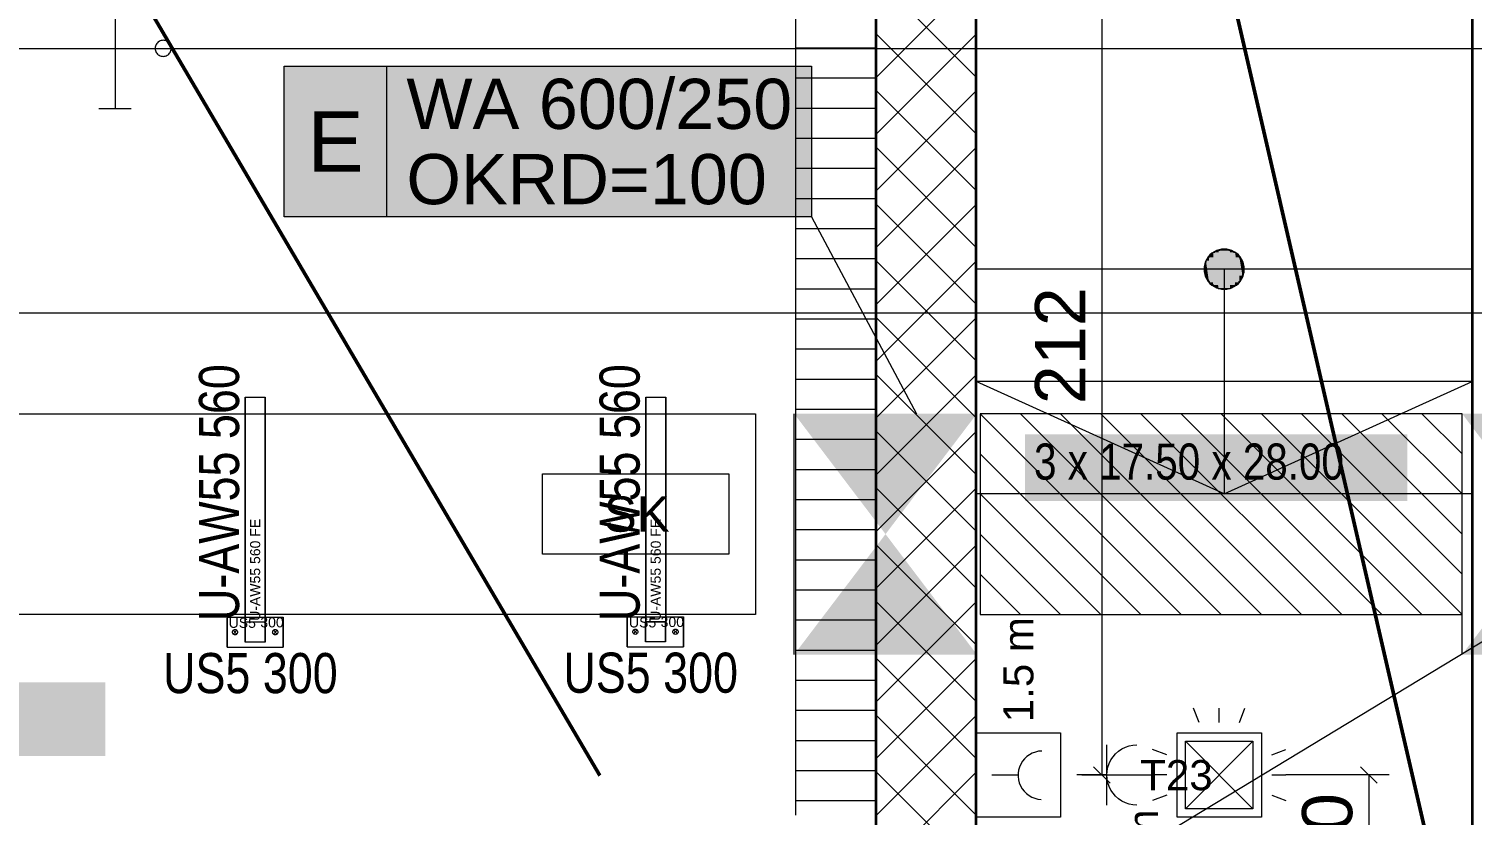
# Model space of a CAD drawing. Extents: x -1132 to 613, y -179 to 712.
# Drawn here: x -465 to -393.1, y 161.5 to 200.6 of the extents above; entities that cross this region are included whole.
import ezdxf
from ezdxf.lldxf.tags import DXFTag

# ---------------------------------------------------------------- set-up
doc = ezdxf.new("R2010")
doc.units = 0
doc.layers.get('0').update_dxf_attribs({"lineweight": 13})
for name, color, linetype, lineweight in [('A-____-NOTE-TEXT', 7, 'Continuous', 9), ('A-DETL-____-HDLN', 7, '_Verdeckte Linien_', 9), ('A-DETL-GENF-HDLN', 7, '_Verdeckte Linien_', 9), ('A-FLOR-____-OTLN', 7, 'Continuous', 9), ('A-WALL-____-MCUT', 7, 'Continuous', 35), ('A-WALL-____-PATT', 7, 'Continuous', 35), ('S-GRID-____-OTLN', 7, 'Continuous', 5), ('S-STRS-____-IDEN', 7, 'Continuous', 9), ('S-STRS-____-OTLN', 7, 'Continuous', 9)]:
    doc.layers.add(name, color=color, linetype=linetype, lineweight=lineweight)
for name, color, linetype, lineweight, true_color in [('EL01_VVV_Mass', 7, 'Continuous', 13, 0xb2b200), ('EL01_WAN_Aussparung Wand', 7, 'Continuous', 13, 0x7f5f3f), ('EL01_WAN_Aussparung Wand Text', 7, 'Continuous', 13, 0x7f5f3f), ('EL01_WAN_Brandmeldeanlagen', 7, 'Continuous', 13, 0xff8000), ('EL01_WAN_Kraft', 1, 'Continuous', 13, 0xff0000), ('EL01_WAN_Leuchten', 7, 'Continuous', 13, 0x0080ff), ('EL01_WAN_Licht', 7, 'Continuous', 13, 0x0080ff), ('EL01_WAN_Schlaufkasten', 1, 'Continuous', 13, 0xff0000), ('EL01_WAN_Trassen', 40, 'Continuous', 13, 0xffbf00), ('EL01_WAN_Trassen Befestigung', 7, 'Continuous', 13, 0xb2b200), ('X_Geometrie', 3, 'Continuous', 50, 0x00ff00)]:
    doc.layers.add(name, color=color, linetype=linetype, lineweight=lineweight, true_color=true_color)
doc.styles.get("Standard").update_dxf_attribs({"font": 'arial.ttf'})
tags = doc.linetypes.add('_Rasterlinie_', pattern=[0.375, 0.2, -0.05, 0.075, -0.05]).pattern_tags.tags
tags[10:11] = [DXFTag(74, 4), DXFTag(75, 0), DXFTag(340, '0'), DXFTag(46, 1.0), DXFTag(50, 0.0), DXFTag(44, 0.0), DXFTag(45, 0.0)]
tags[8:9] = [DXFTag(74, 4), DXFTag(75, 0), DXFTag(340, '0'), DXFTag(46, 1.0), DXFTag(50, 0.0), DXFTag(44, 0.0), DXFTag(45, 0.0)]
tags[6:7] = [DXFTag(74, 4), DXFTag(75, 0), DXFTag(340, '0'), DXFTag(46, 1.0), DXFTag(50, 0.0), DXFTag(44, 0.0), DXFTag(45, 0.0)]
tags[4:5] = [DXFTag(74, 4), DXFTag(75, 0), DXFTag(340, '0'), DXFTag(46, 1.0), DXFTag(50, 0.0), DXFTag(44, 0.0), DXFTag(45, 0.0)]
tags = doc.linetypes.add('_Verdeckte Linien_', pattern=[0.15, 0.1, -0.05]).pattern_tags.tags
tags[6:7] = [DXFTag(74, 4), DXFTag(75, 0), DXFTag(340, '0'), DXFTag(46, 1.0), DXFTag(50, 0.0), DXFTag(44, 0.0), DXFTag(45, 0.0)]
tags[4:5] = [DXFTag(74, 4), DXFTag(75, 0), DXFTag(340, '0'), DXFTag(46, 1.0), DXFTag(50, 0.0), DXFTag(44, 0.0), DXFTag(45, 0.0)]

# ---------------------------------------------------------------- blocks, each defined once
blk = doc.blocks.new('Referenz-A0UNPDE96I', base_point=(-1115.886, -117.372))
at = {"layer": 'A-____-NOTE-TEXT', "color": 7, "linetype": 'Continuous', "lineweight": 5, "ltscale": 0.13, "true_color": 0xffffff}
for points in [[(-506.686, 164.418), (-461.192, 164.418), (-506.686, 168.093)], [(-461.192, 164.418), (-506.686, 168.093), (-461.192, 168.093)]]:
    blk.add_solid(points, dxfattribs=at)
at = {"layer": 'A-DETL-____-HDLN', "color": 0, "linetype": '_Verdeckte Linien_', "ltscale": 0.13}
blk.add_line((-365.615, 186.478), (-735.315, 186.478), dxfattribs=at)
at = {"layer": 'A-DETL-GENF-HDLN', "color": 0, "linetype": '_Verdeckte Linien_', "ltscale": 0.13}
blk.add_line((-365.615, 186.478), (-735.315, -37.522), dxfattribs=at)
at = {"layer": 'A-FLOR-____-OTLN', "color": 0, "linetype": 'Continuous', "ltscale": 0.13}
blk.add_line((-393.115, 177.478), (-417.815, 177.478), dxfattribs=at)
at = {"layer": 'A-WALL-____-MCUT', "color": 0, "linetype": 'Continuous', "lineweight": 9, "ltscale": 0.13}
blk.add_line((-426.815, 261.878), (-426.815, 161.478), dxfattribs=at)
at = {"layer": 'A-WALL-____-MCUT', "color": 0, "linetype": 'Continuous', "ltscale": 0.35}
for p, q in [((-422.815, 261.678), (-422.815, 157.478)), ((-417.815, 157.478), (-417.815, 261.678)), ((-393.115, 261.678), (-393.115, 157.478))]:
    blk.add_line(p, q, dxfattribs=at)
at = {"layer": 'A-WALL-____-PATT', "color": 0, "linetype": 'Continuous', "lineweight": 9, "ltscale": 0.13}
for p, q in [((-417.815, 198.249), (-422.815, 203.249)), ((-422.815, 198.218), (-417.815, 203.218)), ((-417.815, 195.421), (-422.815, 200.421)), ((-422.815, 195.389), (-417.815, 200.389)), ((-422.815, 199.687), (-426.815, 199.687)), ((-422.815, 198.187), (-426.815, 198.187)), ((-417.815, 192.592), (-422.815, 197.592)), ((-422.815, 192.561), (-417.815, 197.561)), ((-422.815, 196.687), (-426.815, 196.687)), ((-422.815, 195.187), (-426.815, 195.187)), ((-417.815, 189.764), (-422.815, 194.764)), ((-422.815, 189.733), (-417.815, 194.733)), ((-422.815, 193.687), (-426.815, 193.687)), ((-422.815, 192.187), (-426.815, 192.187)), ((-417.815, 186.935), (-422.815, 191.935)), ((-422.815, 186.904), (-417.815, 191.904)), ((-422.815, 190.687), (-426.815, 190.687)), ((-422.815, 189.187), (-426.815, 189.187)), ((-417.815, 184.107), (-422.815, 189.107)), ((-422.815, 184.076), (-417.815, 189.076)), ((-422.815, 187.687), (-426.815, 187.687)), ((-417.815, 181.279), (-422.815, 186.279)), ((-422.815, 181.247), (-417.815, 186.247)), ((-422.815, 186.187), (-426.815, 186.187)), ((-422.815, 184.687), (-426.815, 184.687)), ((-417.815, 178.45), (-422.815, 183.45)), ((-422.815, 178.419), (-417.815, 183.419)), ((-422.815, 183.187), (-426.815, 183.187)), ((-422.815, 181.687), (-426.815, 181.687)), ((-417.815, 175.622), (-422.815, 180.622)), ((-422.815, 175.59), (-417.815, 180.59)), ((-422.815, 180.187), (-426.815, 180.187)), ((-422.815, 178.687), (-426.815, 178.687)), ((-417.815, 172.793), (-422.815, 177.793)), ((-422.815, 172.762), (-417.815, 177.762)), ((-422.815, 177.187), (-426.815, 177.187)), ((-422.815, 175.687), (-426.815, 175.687)), ((-417.815, 169.965), (-422.815, 174.965)), ((-422.815, 169.934), (-417.815, 174.934)), ((-422.815, 174.187), (-426.815, 174.187)), ((-422.815, 172.687), (-426.815, 172.687)), ((-417.815, 167.136), (-422.815, 172.136)), ((-422.815, 167.105), (-417.815, 172.105)), ((-422.815, 171.187), (-426.815, 171.187)), ((-422.815, 169.687), (-426.815, 169.687)), ((-417.815, 164.308), (-422.815, 169.308)), ((-422.815, 164.277), (-417.815, 169.277)), ((-422.815, 168.187), (-426.815, 168.187)), ((-422.815, 166.687), (-426.815, 166.687)), ((-417.815, 161.48), (-422.815, 166.48)), ((-422.815, 161.448), (-417.815, 166.448)), ((-422.815, 165.187), (-426.815, 165.187)), ((-422.815, 163.687), (-426.815, 163.687)), ((-417.815, 158.651), (-422.815, 163.651)), ((-422.815, 158.62), (-417.815, 163.62)), ((-422.815, 162.187), (-426.815, 162.187))]:
    blk.add_line(p, q, dxfattribs=at)
at = {"layer": 'S-GRID-____-OTLN', "color": 0, "linetype": '_Rasterlinie_', "ltscale": 0.13}
blk.add_line((-1107.612, 199.678), (103.376, 199.678), dxfattribs=at)
at = {"layer": 'S-STRS-____-IDEN', "color": 7, "linetype": 'Continuous', "lineweight": 5, "ltscale": 0.13, "true_color": 0xffffff}
for points in [[(-396.336, 177.131), (-415.386, 177.131), (-396.336, 180.442)], [(-415.386, 177.131), (-396.336, 180.442), (-415.386, 180.442)], [(-396.336, 180.442), (-415.386, 180.442), (-396.336, 180.442)], [(-415.386, 177.131), (-396.336, 177.131), (-415.386, 177.131)]]:
    blk.add_solid(points, dxfattribs=at)
at = {"layer": 'S-STRS-____-OTLN', "color": 0, "linetype": 'Continuous', "ltscale": 0.13}
for p, q in [((-406.374, 189.094), (-406.454, 188.536)), ((-406.331, 189.178), (-406.389, 189.061)), ((-406.005, 189.519), (-406.374, 189.094)), ((-406.258, 189.287), (-406.331, 189.178)), ((-406.172, 189.385), (-406.258, 189.287)), ((-406.073, 189.472), (-406.172, 189.385)), ((-405.965, 189.544), (-406.073, 189.472)), ((-405.465, 189.678), (-406.005, 189.519)), ((-405.847, 189.602), (-405.965, 189.544)), ((-405.723, 189.644), (-405.847, 189.602)), ((-405.595, 189.67), (-405.723, 189.644)), ((-405.465, 189.678), (-405.595, 189.67)), ((-404.924, 189.519), (-405.465, 189.678)), ((-405.334, 189.67), (-405.465, 189.678)), ((-405.206, 189.644), (-405.334, 189.67)), ((-405.082, 189.602), (-405.206, 189.644)), ((-404.965, 189.544), (-405.082, 189.602)), ((-404.856, 189.472), (-404.965, 189.544)), ((-404.555, 189.094), (-404.924, 189.519)), ((-404.758, 189.385), (-404.856, 189.472)), ((-404.671, 189.287), (-404.758, 189.385)), ((-404.599, 189.178), (-404.671, 189.287)), ((-404.541, 189.061), (-404.599, 189.178)), ((-404.475, 188.536), (-404.555, 189.094)), ((-393.115, 188.678), (-417.815, 188.678)), ((-406.456, 188.809), (-406.465, 188.678)), ((-406.465, 188.678), (-406.456, 188.548)), ((-406.431, 188.937), (-406.456, 188.809)), ((-406.456, 188.548), (-406.431, 188.419)), ((-406.454, 188.536), (-406.22, 188.023)), ((-406.389, 189.061), (-406.431, 188.937)), ((-406.431, 188.419), (-406.389, 188.296)), ((-405.465, 188.678), (-405.465, 183.078)), ((-404.709, 188.023), (-404.475, 188.536)), ((-404.499, 188.937), (-404.541, 189.061)), ((-404.541, 188.296), (-404.499, 188.419)), ((-404.473, 188.809), (-404.499, 188.937)), ((-404.499, 188.419), (-404.473, 188.548)), ((-404.465, 188.678), (-404.473, 188.809)), ((-404.473, 188.548), (-404.465, 188.678)), ((-406.389, 188.296), (-406.331, 188.178)), ((-406.331, 188.178), (-406.258, 188.069)), ((-406.258, 188.069), (-406.172, 187.971)), ((-406.22, 188.023), (-405.746, 187.719)), ((-406.172, 187.971), (-406.073, 187.885)), ((-406.073, 187.885), (-405.965, 187.812)), ((-405.965, 187.812), (-405.847, 187.754)), ((-405.847, 187.754), (-405.723, 187.712)), ((-405.746, 187.719), (-405.183, 187.719)), ((-405.723, 187.712), (-405.595, 187.687)), ((-405.595, 187.687), (-405.465, 187.678)), ((-405.465, 187.678), (-405.334, 187.687)), ((-405.334, 187.687), (-405.206, 187.712)), ((-405.206, 187.712), (-405.082, 187.754)), ((-405.183, 187.719), (-404.709, 188.023)), ((-405.082, 187.754), (-404.965, 187.812)), ((-404.965, 187.812), (-404.856, 187.885)), ((-404.856, 187.885), (-404.758, 187.971)), ((-404.758, 187.971), (-404.671, 188.069)), ((-404.671, 188.069), (-404.599, 188.178)), ((-404.599, 188.178), (-404.541, 188.296)), ((-393.115, 183.078), (-417.815, 183.078)), ((-405.465, 177.478), (-417.815, 183.078)), ((-405.465, 183.078), (-405.465, 177.478)), ((-405.465, 177.478), (-393.115, 183.078)), ((-393.115, 177.478), (-417.815, 177.478))]:
    blk.add_line(p, q, dxfattribs=at)
at = {"layer": 'S-STRS-____-OTLN', "color": 0, "linetype": '_Verdeckte Linien_', "ltscale": 0.13}
for p, q in [((-393.115, 188.678), (-417.815, 188.678)), ((-393.115, 183.078), (-417.815, 183.078))]:
    blk.add_line(p, q, dxfattribs=at)
at = {"layer": 'S-STRS-____-OTLN', "color": 0, "linetype": 'Continuous', "ltscale": 0.13}
for points in [[(-406.374, 188.536), (-406.454, 188.536), (-406.374, 189.094)], [(-406.356, 188.987), (-406.416, 188.987), (-406.356, 189.132)], [(-406.22, 189.094), (-406.374, 189.094), (-406.22, 189.271)], [(-406.269, 188.36), (-406.374, 188.36), (-406.374, 189.094)], [(-406.22, 188.023), (-406.22, 189.094), (-406.374, 189.094)], [(-406.274, 189.132), (-406.356, 189.132), (-406.274, 189.266)], [(-406.284, 188.224), (-406.356, 188.224), (-406.356, 189.132)], [(-406.274, 188.09), (-406.274, 189.132), (-406.356, 189.132)], [(-406.172, 189.266), (-406.274, 189.266), (-406.172, 189.385)], [(-406.181, 188.09), (-406.274, 188.09), (-406.274, 189.266)], [(-406.172, 187.971), (-406.172, 189.266), (-406.274, 189.266)], [(-406.005, 189.271), (-406.22, 189.271), (-406.005, 189.519)], [(-406.027, 188.023), (-406.22, 188.023), (-406.22, 189.271)], [(-406.005, 187.885), (-406.005, 189.271), (-406.22, 189.271)], [(-406.052, 189.385), (-406.172, 189.385), (-406.052, 189.487)], [(-406.06, 187.971), (-406.172, 187.971), (-406.172, 189.385)], [(-406.052, 187.869), (-406.052, 189.385), (-406.172, 189.385)], [(-405.919, 189.487), (-406.052, 189.487), (-405.919, 189.569)], [(-405.925, 187.869), (-406.052, 187.869), (-406.052, 189.487)], [(-405.919, 187.787), (-405.919, 189.487), (-406.052, 189.487)], [(-405.746, 189.519), (-406.005, 189.519), (-405.746, 189.596)], [(-405.77, 187.885), (-406.005, 187.885), (-406.005, 189.519)], [(-405.746, 187.719), (-405.746, 189.519), (-406.005, 189.519)], [(-405.774, 189.569), (-405.919, 189.569), (-405.774, 189.629)], [(-405.778, 187.787), (-405.919, 187.787), (-405.919, 189.569)], [(-405.774, 187.727), (-405.774, 189.569), (-405.919, 189.569)], [(-405.621, 189.629), (-405.774, 189.629), (-405.621, 189.666)], [(-405.624, 187.727), (-405.774, 187.727), (-405.774, 189.629)], [(-405.621, 187.691), (-405.621, 189.629), (-405.774, 189.629)], [(-405.465, 189.596), (-405.746, 189.596), (-405.465, 189.678)], [(-405.746, 187.719), (-405.465, 187.719), (-405.746, 189.596)], [(-405.465, 187.719), (-405.465, 189.596), (-405.746, 189.596)], [(-405.465, 189.666), (-405.621, 189.666), (-405.465, 189.678)], [(-405.466, 187.691), (-405.621, 187.691), (-405.621, 189.666)], [(-405.465, 187.678), (-405.465, 189.666), (-405.621, 189.666)], [(-405.465, 187.719), (-405.183, 187.719), (-405.465, 189.678)], [(-405.183, 189.596), (-405.453, 189.596), (-405.465, 189.678)], [(-405.308, 187.691), (-405.465, 187.691), (-405.465, 189.678)], [(-405.308, 189.666), (-405.464, 189.666), (-405.465, 189.678)], [(-405.308, 187.691), (-405.308, 189.666), (-405.464, 189.666)], [(-405.183, 187.719), (-405.183, 189.596), (-405.453, 189.596)], [(-405.156, 187.727), (-405.308, 187.727), (-405.308, 189.666)], [(-405.156, 189.629), (-405.305, 189.629), (-405.308, 189.666)], [(-405.156, 187.727), (-405.156, 189.629), (-405.305, 189.629)], [(-404.924, 187.885), (-405.183, 187.885), (-405.183, 189.596)], [(-404.924, 189.519), (-405.171, 189.519), (-405.183, 189.596)], [(-404.924, 187.885), (-404.924, 189.519), (-405.171, 189.519)], [(-405.011, 187.787), (-405.156, 187.787), (-405.156, 189.629)], [(-405.011, 189.569), (-405.151, 189.569), (-405.156, 189.629)], [(-405.011, 187.787), (-405.011, 189.569), (-405.151, 189.569)], [(-404.877, 187.869), (-405.011, 187.869), (-405.011, 189.569)], [(-404.877, 189.487), (-405.004, 189.487), (-405.011, 189.569)], [(-404.877, 187.869), (-404.877, 189.487), (-405.004, 189.487)], [(-404.709, 188.023), (-404.924, 188.023), (-404.924, 189.519)], [(-404.709, 189.271), (-404.888, 189.271), (-404.924, 189.519)], [(-404.709, 188.023), (-404.709, 189.271), (-404.888, 189.271)], [(-404.758, 187.971), (-404.877, 187.971), (-404.877, 189.487)], [(-404.758, 189.385), (-404.869, 189.385), (-404.877, 189.487)], [(-404.758, 187.971), (-404.758, 189.385), (-404.869, 189.385)], [(-404.656, 188.09), (-404.758, 188.09), (-404.758, 189.385)], [(-404.656, 189.266), (-404.748, 189.266), (-404.758, 189.385)], [(-404.656, 188.09), (-404.656, 189.266), (-404.748, 189.266)], [(-404.555, 188.36), (-404.709, 188.36), (-404.709, 189.271)], [(-404.555, 189.094), (-404.679, 189.094), (-404.709, 189.271)], [(-404.555, 188.36), (-404.555, 189.094), (-404.679, 189.094)], [(-404.574, 188.224), (-404.656, 188.224), (-404.656, 189.266)], [(-404.574, 189.132), (-404.645, 189.132), (-404.656, 189.266)], [(-404.574, 188.224), (-404.574, 189.132), (-404.645, 189.132)], [(-404.514, 188.369), (-404.574, 188.369), (-404.574, 189.132)], [(-404.514, 188.987), (-404.562, 188.987), (-404.574, 189.132)], [(-404.475, 188.536), (-404.555, 188.536), (-404.555, 189.094)], [(-406.452, 188.678), (-406.465, 188.678), (-406.452, 188.835)], [(-406.452, 188.522), (-406.452, 188.678), (-406.465, 188.678)], [(-406.374, 188.36), (-406.374, 188.536), (-406.454, 188.536)], [(-406.416, 188.835), (-406.452, 188.835), (-406.416, 188.987)], [(-406.428, 188.522), (-406.452, 188.522), (-406.452, 188.835)], [(-406.416, 188.369), (-406.416, 188.835), (-406.452, 188.835)], [(-406.416, 188.369), (-406.428, 188.522), (-406.452, 188.522)], [(-406.367, 188.369), (-406.416, 188.369), (-406.416, 188.987)], [(-406.356, 188.224), (-406.356, 188.987), (-406.416, 188.987)], [(-406.356, 188.224), (-406.367, 188.369), (-406.416, 188.369)], [(-406.22, 188.023), (-406.269, 188.36), (-406.374, 188.36)], [(-404.709, 188.023), (-404.555, 188.36), (-404.709, 188.36)], [(-404.574, 188.224), (-404.514, 188.369), (-404.574, 188.369)], [(-404.514, 188.369), (-404.514, 188.987), (-404.562, 188.987)], [(-404.555, 188.36), (-404.475, 188.536), (-404.555, 188.536)], [(-404.477, 188.522), (-404.514, 188.522), (-404.514, 188.987)], [(-404.477, 188.835), (-404.502, 188.835), (-404.514, 188.987)], [(-404.514, 188.369), (-404.477, 188.522), (-404.514, 188.522)], [(-404.477, 188.522), (-404.477, 188.835), (-404.502, 188.835)], [(-404.465, 188.678), (-404.477, 188.678), (-404.477, 188.835)], [(-404.477, 188.522), (-404.465, 188.678), (-404.477, 188.678)], [(-406.274, 188.09), (-406.284, 188.224), (-406.356, 188.224)], [(-406.172, 187.971), (-406.181, 188.09), (-406.274, 188.09)], [(-406.005, 187.885), (-406.027, 188.023), (-406.22, 188.023)], [(-406.052, 187.869), (-406.06, 187.971), (-406.172, 187.971)], [(-405.919, 187.787), (-405.925, 187.869), (-406.052, 187.869)], [(-405.746, 187.719), (-405.77, 187.885), (-406.005, 187.885)], [(-405.774, 187.727), (-405.778, 187.787), (-405.919, 187.787)], [(-405.621, 187.691), (-405.624, 187.727), (-405.774, 187.727)], [(-405.465, 187.678), (-405.466, 187.691), (-405.621, 187.691)], [(-405.465, 187.678), (-405.308, 187.691), (-405.465, 187.691)], [(-405.308, 187.691), (-405.156, 187.727), (-405.308, 187.727)], [(-405.183, 187.719), (-404.924, 187.885), (-405.183, 187.885)], [(-405.156, 187.727), (-405.011, 187.787), (-405.156, 187.787)], [(-405.011, 187.787), (-404.877, 187.869), (-405.011, 187.869)], [(-404.924, 187.885), (-404.709, 188.023), (-404.924, 188.023)], [(-404.877, 187.869), (-404.758, 187.971), (-404.877, 187.971)], [(-404.758, 187.971), (-404.656, 188.09), (-404.758, 188.09)], [(-404.656, 188.09), (-404.574, 188.224), (-404.656, 188.224)]]:
    blk.add_solid(points, dxfattribs=at)
at = {"layer": 'X_Geometrie', "color": 0, "linetype": 'Continuous', "ltscale": 0.5}
for p, q in [((-418.674, 261.379), (-395.451, 160.703)), ((-493.685, 260.679), (-436.557, 163.45))]:
    blk.add_line(p, q, dxfattribs=at)
at = {"layer": 'S-STRS-____-IDEN', "color": 0, "linetype": 'Continuous', "lineweight": 5, "ltscale": 0.13, "insert": (-414.936, 179.992), "char_height": 1.8, "attachment_point": 1}
blk.add_mtext('{\\W0.8;\\fArial;3 x 17.50 x 28.00}', dxfattribs=at)
blk = doc.blocks.new('Kabelkanal-A0UNPDF56I', base_point=(-417.613, 171.478))
at = {"color": 0, "linetype": 'ByBlock', "lineweight": -2, "ltscale": 0.13}
for p, q in [((-417.613, 181.478), (-417.613, 171.478)), ((-393.613, 181.478), (-417.613, 181.478)), ((-393.613, 171.478), (-393.613, 181.478)), ((-417.613, 171.478), (-393.613, 171.478))]:
    blk.add_line(p, q, dxfattribs=at)
at = {"color": 0, "linetype": 'ByBlock', "lineweight": 18, "ltscale": 0.18}
for p, q in [((-417.613, 181.478), (-407.613, 171.478)), ((-415.613, 181.478), (-405.613, 171.478)), ((-413.613, 181.478), (-403.613, 171.478)), ((-411.613, 181.478), (-401.613, 171.478)), ((-409.613, 181.478), (-399.613, 171.478)), ((-407.613, 181.478), (-397.613, 171.478)), ((-405.613, 181.478), (-395.613, 171.478)), ((-403.613, 181.478), (-393.613, 171.478)), ((-401.613, 181.478), (-393.613, 173.478)), ((-399.613, 181.478), (-393.613, 175.478)), ((-397.613, 181.478), (-393.613, 177.478)), ((-395.613, 181.478), (-393.613, 179.478)), ((-409.613, 171.478), (-417.613, 179.478)), ((-411.613, 171.478), (-417.613, 177.478)), ((-413.613, 171.478), (-417.613, 175.478)), ((-415.613, 171.478), (-417.613, 173.478))]:
    blk.add_line(p, q, dxfattribs=at)
blk = doc.blocks.new('IfcObject-A0UNPDJF6I', base_point=(-458.319, 167.555))
at = {"layer": 'EL01_WAN_Trassen', "linetype": 'ByBlock', "lineweight": -2, "ltscale": 0.13}
for p, q in [((-455.135, 171.344), (-452.335, 171.344)), ((-455.135, 171.344), (-452.335, 171.344)), ((-455.135, 169.844), (-455.135, 171.344)), ((-455.135, 171.344), (-455.135, 171.344)), ((-455.135, 171.344), (-455.135, 169.844)), ((-452.335, 169.844), (-452.335, 171.344)), ((-452.335, 171.344), (-452.335, 171.344)), ((-452.335, 171.344), (-452.335, 169.844)), ((-454.865, 170.594), (-454.86, 170.628)), ((-454.86, 170.56), (-454.865, 170.594)), ((-454.86, 170.628), (-454.847, 170.659)), ((-454.847, 170.529), (-454.86, 170.56)), ((-454.847, 170.659), (-454.827, 170.686)), ((-454.827, 170.502), (-454.847, 170.529)), ((-454.827, 170.686), (-454.8, 170.707)), ((-454.643, 170.502), (-454.827, 170.686)), ((-454.827, 170.502), (-454.643, 170.686)), ((-454.8, 170.482), (-454.827, 170.502)), ((-454.8, 170.707), (-454.768, 170.72)), ((-454.768, 170.469), (-454.8, 170.482)), ((-454.768, 170.72), (-454.735, 170.724)), ((-454.735, 170.464), (-454.768, 170.469)), ((-454.735, 170.724), (-454.701, 170.72)), ((-454.701, 170.469), (-454.735, 170.464)), ((-454.701, 170.72), (-454.67, 170.707)), ((-454.67, 170.482), (-454.701, 170.469)), ((-454.67, 170.707), (-454.643, 170.686)), ((-454.643, 170.502), (-454.67, 170.482)), ((-454.643, 170.686), (-454.622, 170.659)), ((-454.622, 170.529), (-454.643, 170.502)), ((-454.622, 170.659), (-454.609, 170.628)), ((-454.609, 170.56), (-454.622, 170.529)), ((-454.609, 170.628), (-454.605, 170.594)), ((-454.605, 170.594), (-454.609, 170.56)), ((-453.235, 171.094), (-454.235, 171.094)), ((-453.235, 171.094), (-454.235, 171.094)), ((-454.235, 170.094), (-454.235, 171.094)), ((-454.235, 171.094), (-454.235, 171.094)), ((-454.235, 171.094), (-454.235, 170.094)), ((-453.235, 170.094), (-453.235, 171.094)), ((-453.235, 171.094), (-453.235, 171.094)), ((-453.235, 171.094), (-453.235, 170.094)), ((-452.865, 170.594), (-452.86, 170.628)), ((-452.86, 170.56), (-452.865, 170.594)), ((-452.86, 170.628), (-452.847, 170.659)), ((-452.847, 170.529), (-452.86, 170.56)), ((-452.847, 170.659), (-452.827, 170.686)), ((-452.827, 170.502), (-452.847, 170.529)), ((-452.827, 170.686), (-452.8, 170.707)), ((-452.827, 170.686), (-452.643, 170.502)), ((-452.827, 170.502), (-452.643, 170.686)), ((-452.8, 170.482), (-452.827, 170.502)), ((-452.8, 170.707), (-452.768, 170.72)), ((-452.768, 170.469), (-452.8, 170.482)), ((-452.768, 170.72), (-452.735, 170.724)), ((-452.735, 170.464), (-452.768, 170.469)), ((-452.735, 170.724), (-452.701, 170.72)), ((-452.701, 170.469), (-452.735, 170.464)), ((-452.701, 170.72), (-452.67, 170.707)), ((-452.67, 170.482), (-452.701, 170.469)), ((-452.67, 170.707), (-452.643, 170.686)), ((-452.643, 170.502), (-452.67, 170.482)), ((-452.643, 170.686), (-452.622, 170.659)), ((-452.622, 170.529), (-452.643, 170.502)), ((-452.622, 170.659), (-452.609, 170.628)), ((-452.609, 170.56), (-452.622, 170.529)), ((-452.609, 170.628), (-452.605, 170.594)), ((-452.605, 170.594), (-452.609, 170.56)), ((-455.135, 169.844), (-452.335, 169.844)), ((-455.135, 169.844), (-452.335, 169.844)), ((-455.135, 169.844), (-455.135, 169.844)), ((-453.235, 170.094), (-454.235, 170.094)), ((-453.235, 170.094), (-454.235, 170.094)), ((-454.235, 170.094), (-454.235, 170.094)), ((-453.235, 170.094), (-453.235, 170.094)), ((-452.335, 169.844), (-452.335, 169.844))]:
    blk.add_line(p, q, dxfattribs=at)
at = {"layer": 'EL01_WAN_Trassen', "lineweight": -2, "attachment_point": 1}
for s, insert, char_height in [('{\\fArial;US5}', (-455.054, 171.309), 0.5), ('{\\fArial;300}', (-453.476, 171.332), 0.5), ('{\\W0.8;\\fArial;US5 300}', (-458.319, 169.555), 2)]:
    blk.add_mtext(s, dxfattribs=dict(at, insert=insert, char_height=char_height))
blk = doc.blocks.new('IfcObject-A0UNPDL16I', base_point=(-436.58, 171.102))
at = {"layer": 'EL01_WAN_Trassen', "linetype": 'ByBlock', "lineweight": -2, "ltscale": 0.13}
for p, q in [((-434.28, 182.302), (-433.28, 182.302)), ((-434.28, 182.302), (-433.28, 182.302)), ((-434.28, 171.102), (-434.28, 182.302)), ((-434.28, 182.302), (-434.28, 182.302)), ((-434.28, 182.302), (-434.28, 171.102)), ((-433.28, 171.102), (-433.28, 182.302)), ((-433.28, 182.302), (-433.28, 182.302)), ((-433.28, 182.302), (-433.28, 171.102)), ((-434.28, 171.102), (-433.28, 171.102)), ((-434.28, 171.102), (-433.28, 171.102)), ((-434.28, 171.102), (-434.28, 171.102)), ((-433.28, 171.102), (-433.28, 171.102))]:
    blk.add_line(p, q, dxfattribs=at)
at = {"layer": 'EL01_WAN_Trassen', "lineweight": -2, "attachment_point": 1, "rotation": 90}
for s, insert, char_height in [('{\\W0.8;\\fArial;U-AW55 560}', (-436.58, 171.149), 2), ('{\\fArial;U-AW55 560 FE}', (-434.03, 171.157), 0.5)]:
    blk.add_mtext(s, dxfattribs=dict(at, insert=insert, char_height=char_height))
blk = doc.blocks.new('Kabelkanal-A0UNPDND6I', base_point=(-488.813, 171.478))
at = {"color": 0, "linetype": 'ByBlock', "lineweight": -2, "ltscale": 0.13}
for p, q in [((-488.813, 171.478), (-488.813, 181.478)), ((-488.813, 181.478), (-428.813, 181.478)), ((-428.813, 181.478), (-428.813, 171.478)), ((-428.813, 171.478), (-488.813, 171.478))]:
    blk.add_line(p, q, dxfattribs=at)
blk = doc.blocks.new('IfcObject-A0UNPDOX6I', base_point=(-438.38, 167.575))
at = {"layer": 'EL01_WAN_Trassen', "linetype": 'ByBlock', "lineweight": -2, "ltscale": 0.13}
for p, q in [((-435.196, 171.364), (-432.396, 171.364)), ((-435.196, 171.364), (-432.396, 171.364)), ((-435.196, 169.864), (-435.196, 171.364)), ((-435.196, 171.364), (-435.196, 171.364)), ((-435.196, 171.364), (-435.196, 169.864)), ((-433.296, 171.114), (-434.296, 171.114)), ((-433.296, 171.114), (-434.296, 171.114)), ((-434.296, 170.114), (-434.296, 171.114)), ((-434.296, 171.114), (-434.296, 171.114)), ((-434.296, 171.114), (-434.296, 170.114)), ((-433.296, 170.114), (-433.296, 171.114)), ((-433.296, 171.114), (-433.296, 171.114)), ((-433.296, 171.114), (-433.296, 170.114)), ((-432.396, 169.864), (-432.396, 171.364)), ((-432.396, 171.364), (-432.396, 171.364)), ((-432.396, 171.364), (-432.396, 169.864)), ((-434.926, 170.614), (-434.921, 170.648)), ((-434.921, 170.58), (-434.926, 170.614)), ((-434.921, 170.648), (-434.908, 170.679)), ((-434.908, 170.549), (-434.921, 170.58)), ((-434.908, 170.679), (-434.888, 170.706)), ((-434.888, 170.522), (-434.908, 170.549)), ((-434.888, 170.706), (-434.861, 170.727)), ((-434.704, 170.522), (-434.888, 170.706)), ((-434.888, 170.522), (-434.704, 170.706)), ((-434.861, 170.502), (-434.888, 170.522)), ((-434.861, 170.727), (-434.829, 170.74)), ((-434.829, 170.489), (-434.861, 170.502)), ((-434.829, 170.74), (-434.796, 170.744)), ((-434.796, 170.484), (-434.829, 170.489)), ((-434.796, 170.744), (-434.762, 170.74)), ((-434.762, 170.489), (-434.796, 170.484)), ((-434.762, 170.74), (-434.731, 170.727)), ((-434.731, 170.502), (-434.762, 170.489)), ((-434.731, 170.727), (-434.704, 170.706)), ((-434.704, 170.522), (-434.731, 170.502)), ((-434.704, 170.706), (-434.683, 170.679)), ((-434.683, 170.549), (-434.704, 170.522)), ((-434.683, 170.679), (-434.67, 170.648)), ((-434.67, 170.58), (-434.683, 170.549)), ((-434.67, 170.648), (-434.666, 170.614)), ((-434.666, 170.614), (-434.67, 170.58)), ((-432.926, 170.614), (-432.921, 170.648)), ((-432.921, 170.58), (-432.926, 170.614)), ((-432.921, 170.648), (-432.908, 170.679)), ((-432.908, 170.549), (-432.921, 170.58)), ((-432.908, 170.679), (-432.888, 170.706)), ((-432.888, 170.522), (-432.908, 170.549)), ((-432.888, 170.706), (-432.861, 170.727)), ((-432.888, 170.706), (-432.704, 170.522)), ((-432.888, 170.522), (-432.704, 170.706)), ((-432.861, 170.502), (-432.888, 170.522)), ((-432.861, 170.727), (-432.829, 170.74)), ((-432.829, 170.489), (-432.861, 170.502)), ((-432.829, 170.74), (-432.796, 170.744)), ((-432.796, 170.484), (-432.829, 170.489)), ((-432.796, 170.744), (-432.762, 170.74)), ((-432.762, 170.489), (-432.796, 170.484)), ((-432.762, 170.74), (-432.731, 170.727)), ((-432.731, 170.502), (-432.762, 170.489)), ((-432.731, 170.727), (-432.704, 170.706)), ((-432.704, 170.522), (-432.731, 170.502)), ((-432.704, 170.706), (-432.683, 170.679)), ((-432.683, 170.549), (-432.704, 170.522)), ((-432.683, 170.679), (-432.67, 170.648)), ((-432.67, 170.58), (-432.683, 170.549)), ((-432.67, 170.648), (-432.666, 170.614)), ((-432.666, 170.614), (-432.67, 170.58)), ((-435.196, 169.864), (-432.396, 169.864)), ((-435.196, 169.864), (-432.396, 169.864)), ((-435.196, 169.864), (-435.196, 169.864)), ((-433.296, 170.114), (-434.296, 170.114)), ((-433.296, 170.114), (-434.296, 170.114)), ((-434.296, 170.114), (-434.296, 170.114)), ((-433.296, 170.114), (-433.296, 170.114)), ((-432.396, 169.864), (-432.396, 169.864))]:
    blk.add_line(p, q, dxfattribs=at)
at = {"layer": 'EL01_WAN_Trassen', "lineweight": -2, "attachment_point": 1}
for s, insert, char_height in [('{\\fArial;US5}', (-435.115, 171.329), 0.5), ('{\\fArial;300}', (-433.536, 171.352), 0.5), ('{\\W0.8;\\fArial;US5 300}', (-438.38, 169.575), 2)]:
    blk.add_mtext(s, dxfattribs=dict(at, insert=insert, char_height=char_height))
blk = doc.blocks.new('IfcObject-A0UNPDR56I', base_point=(-456.533, 171.102))
at = {"layer": 'EL01_WAN_Trassen', "linetype": 'ByBlock', "lineweight": -2, "ltscale": 0.13}
for p, q in [((-454.233, 182.302), (-453.233, 182.302)), ((-454.233, 182.302), (-453.233, 182.302)), ((-454.233, 171.102), (-454.233, 182.302)), ((-454.233, 182.302), (-454.233, 182.302)), ((-454.233, 182.302), (-454.233, 171.102)), ((-453.233, 171.102), (-453.233, 182.302)), ((-453.233, 182.302), (-453.233, 182.302)), ((-453.233, 182.302), (-453.233, 171.102)), ((-454.233, 171.102), (-453.233, 171.102)), ((-454.233, 171.102), (-453.233, 171.102)), ((-454.233, 171.102), (-454.233, 171.102)), ((-453.233, 171.102), (-453.233, 171.102))]:
    blk.add_line(p, q, dxfattribs=at)
at = {"layer": 'EL01_WAN_Trassen', "lineweight": -2, "attachment_point": 1, "rotation": 90}
for s, insert, char_height in [('{\\W0.8;\\fArial;U-AW55 560}', (-456.533, 171.149), 2), ('{\\fArial;U-AW55 560 FE}', (-453.983, 171.157), 0.5)]:
    blk.add_mtext(s, dxfattribs=dict(at, insert=insert, char_height=char_height))
blk = doc.blocks.new('Wanddurchbruch-A0UNPDSR6I', base_point=(-393.613, 169.478))
at = {"color": 0, "linetype": 'ByBlock', "lineweight": -2, "ltscale": 0.13}
for p, q in [((-393.613, 169.478), (-393.613, 181.478)), ((-384.513, 169.478), (-384.513, 181.478))]:
    blk.add_line(p, q, dxfattribs=at)
for points in [[(-389.063, 175.478), (-384.513, 181.478), (-393.613, 181.478)], [(-393.613, 169.478), (-384.513, 169.478), (-389.063, 175.478)]]:
    blk.add_solid(points, dxfattribs=at)
blk = doc.blocks.new('Wanddurchbruch-A0UNPDTX6I', base_point=(-426.884, 169.478))
at = {"color": 0, "linetype": 'ByBlock', "lineweight": -2, "ltscale": 0.13}
for p, q in [((-426.884, 169.478), (-426.884, 181.478)), ((-417.784, 169.478), (-417.784, 181.478))]:
    blk.add_line(p, q, dxfattribs=at)
for points in [[(-422.334, 175.478), (-417.784, 181.478), (-426.884, 181.478)], [(-426.884, 169.478), (-417.784, 169.478), (-422.334, 175.478)]]:
    blk.add_solid(points, dxfattribs=at)
blk = doc.blocks.new('Durchbruch beschriften-A0UNPDTZ6I', base_point=(-452.29, 181.478))
at = {"color": 0, "linetype": 'ByBlock', "lineweight": -2, "ltscale": 0.13}
for p, q in [((-452.29, 191.289), (-452.29, 198.789)), ((-452.29, 198.789), (-426.022, 198.789)), ((-447.169, 191.289), (-447.169, 198.789)), ((-426.022, 198.789), (-426.022, 191.289)), ((-426.022, 191.289), (-452.29, 191.289)), ((-426.022, 191.289), (-420.784, 181.478))]:
    blk.add_line(p, q, dxfattribs=at)
at = {"color": 7, "linetype": 'ByBlock', "lineweight": -2, "ltscale": 0.13, "true_color": 0xffffff}
for points in [[(-452.29, 191.289), (-426.022, 191.289), (-452.29, 198.789)], [(-426.022, 191.289), (-452.29, 198.789), (-426.022, 198.789)]]:
    blk.add_solid(points, dxfattribs=at)
at = {"color": 0, "linetype": 'ByBlock', "lineweight": -2, "ltscale": 0.13, "char_height": 2.5, "attachment_point": 1}
for s, insert in [('{\\fArial; WA 600/250 }', (-447.169, 198.164)), ('{\\fArial; OKRD=100 }', (-447.169, 194.414))]:
    blk.add_mtext(s, dxfattribs=dict(at, insert=insert))
at = {"color": 40, "linetype": 'ByBlock', "lineweight": -2, "ltscale": 0.13, "true_color": 0xffbf00, "insert": (-451.126, 196.539), "char_height": 3, "attachment_point": 1}
blk.add_mtext('{\\fArial;E}', dxfattribs=at)
blk = doc.blocks.new('Maß-A0UNPDWD6I', base_point=(-414.888, 163.065))
at = {"color": 0, "lineweight": -2}
for p, q in [((-411.141, 205.551), (-411.968, 206.378)), ((-412.554, 205.964), (-407.841, 205.964)), ((-411.554, 205.964), (-411.554, 163.478)), ((-412.554, 163.478), (-409.035, 163.478)), ((-411.141, 163.065), (-411.968, 163.892))]:
    blk.add_line(p, q, dxfattribs=at)
at = {"color": 0, "lineweight": -2, "insert": (-414.888, 181.95), "char_height": 2.5, "attachment_point": 1, "rotation": 90}
blk.add_mtext('{\\fArial;212}', dxfattribs=at)
blk = doc.blocks.new('Maß-A0UNPE0P6I', base_point=(-402.39, 157.065))
at = {"color": 0, "lineweight": -2}
for p, q in [((-397.254, 163.478), (-402.39, 163.478)), ((-397.841, 163.065), (-398.668, 163.892)), ((-398.254, 163.478), (-398.254, 157.478)), ((-399.254, 157.478), (-396.013, 157.478)), ((-397.841, 157.065), (-398.668, 157.892))]:
    blk.add_line(p, q, dxfattribs=at)
at = {"color": 0, "lineweight": -2, "insert": (-401.588, 158.692), "char_height": 2.5, "attachment_point": 1, "rotation": 90}
blk.add_mtext('{\\fArial;30}', dxfattribs=at)
blk = doc.blocks.new('Steckdose T23_ UP-A0UNPEN36I', base_point=(-412.813, 161.978))
at = {"color": 0, "lineweight": -2}
for p, q in [((-411.313, 161.978), (-411.313, 164.978)), ((-410.873, 164.539), (-410.726, 164.668)), ((-410.726, 164.668), (-410.563, 164.777)), ((-410.563, 164.777), (-410.387, 164.864)), ((-410.387, 164.864), (-410.201, 164.927)), ((-410.201, 164.927), (-410.008, 164.965)), ((-410.008, 164.965), (-409.813, 164.978)), ((-411.262, 163.866), (-411.198, 164.052)), ((-411.198, 164.052), (-411.112, 164.228)), ((-411.112, 164.228), (-411.003, 164.391)), ((-411.003, 164.391), (-410.873, 164.539)), ((-411.313, 163.478), (-412.813, 163.478)), ((-411.313, 163.478), (-411.3, 163.674)), ((-411.3, 163.282), (-411.313, 163.478)), ((-411.3, 163.674), (-411.262, 163.866)), ((-411.262, 163.09), (-411.3, 163.282)), ((-411.198, 162.904), (-411.262, 163.09)), ((-411.112, 162.728), (-411.198, 162.904)), ((-411.003, 162.565), (-411.112, 162.728)), ((-410.873, 162.418), (-411.003, 162.565)), ((-410.726, 162.288), (-410.873, 162.418)), ((-410.563, 162.179), (-410.726, 162.288)), ((-410.387, 162.092), (-410.563, 162.179)), ((-410.201, 162.029), (-410.387, 162.092)), ((-410.008, 161.991), (-410.201, 162.029)), ((-409.813, 161.978), (-410.008, 161.991))]:
    blk.add_line(p, q, dxfattribs=at)
at = {"color": 0, "lineweight": -2, "insert": (-409.648, 164.222), "char_height": 1.5, "attachment_point": 1}
blk.add_mtext('{\\fArial;T23}', dxfattribs=at)
blk = doc.blocks.new('Absolute Höhe-A0UNPEN56I', base_point=(-410.257, 155.359))
at = {"color": 0, "lineweight": -2, "insert": (-410.257, 155.359), "char_height": 1.5, "attachment_point": 1, "rotation": 90}
blk.add_mtext('{\\fArial;0.83 m}', dxfattribs=at)
blk = doc.blocks.new('Handalarmtaster Brandmeldeanlagen_ UP-A0UNPEPF6I', base_point=(-417.813, 161.378))
at = {"color": 0, "lineweight": -2}
for p, q in [((-417.813, 161.378), (-417.813, 165.578)), ((-417.813, 165.578), (-413.613, 165.578)), ((-413.613, 165.578), (-413.613, 161.378)), ((-414.714, 164.657), (-414.871, 164.621)), ((-414.554, 164.671), (-414.714, 164.657)), ((-415.596, 164.022), (-415.66, 163.875)), ((-415.512, 164.16), (-415.596, 164.022)), ((-415.411, 164.285), (-415.512, 164.16)), ((-415.294, 164.395), (-415.411, 164.285)), ((-415.164, 164.489), (-415.294, 164.395)), ((-415.022, 164.565), (-415.164, 164.489)), ((-414.871, 164.621), (-415.022, 164.565)), ((-415.731, 163.467), (-417.036, 163.467)), ((-415.728, 163.561), (-415.73, 163.4)), ((-415.73, 163.4), (-415.71, 163.24)), ((-415.704, 163.72), (-415.728, 163.561)), ((-415.71, 163.24), (-415.669, 163.085)), ((-415.66, 163.875), (-415.704, 163.72)), ((-415.669, 163.085), (-415.608, 162.936)), ((-415.608, 162.936), (-415.527, 162.796)), ((-415.527, 162.796), (-415.429, 162.669)), ((-415.429, 162.669), (-415.315, 162.556)), ((-415.315, 162.556), (-415.186, 162.459)), ((-415.186, 162.459), (-415.046, 162.38)), ((-415.046, 162.38), (-414.897, 162.321)), ((-414.897, 162.321), (-414.741, 162.282)), ((-414.741, 162.282), (-414.581, 162.264)), ((-413.613, 161.378), (-417.813, 161.378))]:
    blk.add_line(p, q, dxfattribs=at)
blk = doc.blocks.new('Absolute Höhe-A0UNPEPH6I', base_point=(-416.47, 166.106))
at = {"color": 0, "lineweight": -2, "insert": (-416.47, 166.106), "char_height": 1.5, "attachment_point": 1, "rotation": 90}
blk.add_mtext('{\\fArial;1.5 m}', dxfattribs=at)
blk = doc.blocks.new('Schlaufkasten Decke (multi)-A0UNPFCH6I', base_point=(-439.424, 174.478))
at = {"color": 0, "linetype": 'ByBlock', "lineweight": -2, "ltscale": 0.13}
for p, q in [((-439.424, 178.478), (-430.144, 178.478)), ((-439.424, 174.478), (-439.424, 178.478)), ((-430.144, 178.478), (-430.144, 174.478)), ((-430.144, 174.478), (-439.424, 174.478))]:
    blk.add_line(p, q, dxfattribs=at)
at = {"color": 0, "linetype": 'ByBlock', "lineweight": -2, "ltscale": 0.13, "insert": (-436.365, 177.358), "char_height": 1.76, "attachment_point": 1}
blk.add_mtext('{\\fArial;SK}', dxfattribs=at)
blk = doc.blocks.new('Bewegungsmelder UP-A0UNPFHF6I', base_point=(-409.035, 160.156))
at = {"color": 0, "lineweight": -2}
for p, q in [((-406.716, 166.093), (-406.988, 166.801)), ((-405.713, 166.093), (-405.713, 166.801)), ((-404.709, 166.093), (-404.437, 166.801)), ((-407.813, 161.378), (-407.813, 165.578)), ((-407.813, 165.578), (-403.613, 165.578)), ((-403.613, 165.578), (-403.613, 161.378)), ((-408.327, 164.482), (-409.035, 164.754)), ((-407.393, 165.158), (-404.033, 165.158)), ((-407.393, 161.798), (-407.393, 165.158)), ((-407.393, 161.798), (-404.033, 165.158)), ((-404.033, 161.798), (-407.393, 165.158)), ((-404.033, 165.158), (-404.033, 161.798)), ((-403.098, 164.482), (-402.39, 164.754)), ((-408.327, 163.478), (-409.035, 163.478)), ((-403.098, 163.478), (-402.39, 163.478)), ((-408.327, 162.474), (-409.035, 162.203)), ((-403.098, 162.474), (-402.39, 162.203)), ((-404.033, 161.798), (-407.393, 161.798)), ((-403.613, 161.378), (-407.813, 161.378)), ((-406.716, 160.864), (-406.988, 160.156)), ((-405.713, 160.864), (-405.713, 160.156)), ((-404.709, 160.864), (-404.437, 160.156))]:
    blk.add_line(p, q, dxfattribs=at)
blk = doc.blocks.new('LED-Langfeldleuchte 37W-A0UNPFKP6I', base_point=(-461.513, 196.678))
at = {"color": 0, "lineweight": -2}
for p, q in [((-461.513, 226.678), (-459.913, 226.678)), ((-460.713, 226.678), (-460.713, 196.678)), ((-460.713, 223.678), (-458.713, 223.678)), ((-458.709, 223.73), (-458.713, 223.678)), ((-458.713, 223.678), (-458.709, 223.626)), ((-458.699, 223.782), (-458.709, 223.73)), ((-458.709, 223.626), (-458.699, 223.575)), ((-458.682, 223.831), (-458.699, 223.782)), ((-458.659, 223.878), (-458.682, 223.831)), ((-458.63, 223.922), (-458.659, 223.878)), ((-458.595, 223.961), (-458.63, 223.922)), ((-458.556, 223.996), (-458.595, 223.961)), ((-458.513, 224.025), (-458.556, 223.996)), ((-458.466, 224.048), (-458.513, 224.025)), ((-458.416, 224.065), (-458.466, 224.048)), ((-458.365, 224.075), (-458.416, 224.065)), ((-458.313, 224.078), (-458.365, 224.075)), ((-458.26, 224.075), (-458.313, 224.078)), ((-458.209, 224.065), (-458.26, 224.075)), ((-458.16, 224.048), (-458.209, 224.065)), ((-458.113, 224.025), (-458.16, 224.048)), ((-458.069, 223.996), (-458.113, 224.025)), ((-458.03, 223.961), (-458.069, 223.996)), ((-457.995, 223.922), (-458.03, 223.961)), ((-457.966, 223.878), (-457.995, 223.922)), ((-457.943, 223.831), (-457.966, 223.878)), ((-457.926, 223.782), (-457.943, 223.831)), ((-457.916, 223.73), (-457.926, 223.782)), ((-457.926, 223.575), (-457.916, 223.626)), ((-457.913, 223.678), (-457.916, 223.73)), ((-457.916, 223.626), (-457.913, 223.678)), ((-458.699, 223.575), (-458.682, 223.525)), ((-458.682, 223.525), (-458.659, 223.478)), ((-458.659, 223.478), (-458.63, 223.435)), ((-458.63, 223.435), (-458.595, 223.395)), ((-458.595, 223.395), (-458.556, 223.361)), ((-458.556, 223.361), (-458.513, 223.332)), ((-458.513, 223.332), (-458.466, 223.309)), ((-458.466, 223.309), (-458.416, 223.292)), ((-458.416, 223.292), (-458.365, 223.282)), ((-458.365, 223.282), (-458.313, 223.278)), ((-458.313, 223.278), (-458.26, 223.282)), ((-458.26, 223.282), (-458.209, 223.292)), ((-458.209, 223.292), (-458.16, 223.309)), ((-458.16, 223.309), (-458.113, 223.332)), ((-458.113, 223.332), (-458.069, 223.361)), ((-458.069, 223.361), (-458.03, 223.395)), ((-458.03, 223.395), (-457.995, 223.435)), ((-457.995, 223.435), (-457.966, 223.478)), ((-457.966, 223.478), (-457.943, 223.525)), ((-457.943, 223.525), (-457.926, 223.575)), ((-458.659, 199.878), (-458.682, 199.831)), ((-458.63, 199.922), (-458.659, 199.878)), ((-458.595, 199.961), (-458.63, 199.922)), ((-458.556, 199.996), (-458.595, 199.961)), ((-458.513, 200.025), (-458.556, 199.996)), ((-458.466, 200.048), (-458.513, 200.025)), ((-458.416, 200.065), (-458.466, 200.048)), ((-458.365, 200.075), (-458.416, 200.065)), ((-458.313, 200.078), (-458.365, 200.075)), ((-458.26, 200.075), (-458.313, 200.078)), ((-458.209, 200.065), (-458.26, 200.075)), ((-458.16, 200.048), (-458.209, 200.065)), ((-458.113, 200.025), (-458.16, 200.048)), ((-458.069, 199.996), (-458.113, 200.025)), ((-458.03, 199.961), (-458.069, 199.996)), ((-457.995, 199.922), (-458.03, 199.961)), ((-457.966, 199.878), (-457.995, 199.922)), ((-457.943, 199.831), (-457.966, 199.878)), ((-460.713, 199.678), (-458.713, 199.678)), ((-458.709, 199.73), (-458.713, 199.678)), ((-458.713, 199.678), (-458.709, 199.626)), ((-458.699, 199.782), (-458.709, 199.73)), ((-458.709, 199.626), (-458.699, 199.575)), ((-458.682, 199.831), (-458.699, 199.782)), ((-458.699, 199.575), (-458.682, 199.525)), ((-458.682, 199.525), (-458.659, 199.478)), ((-458.659, 199.478), (-458.63, 199.435)), ((-458.63, 199.435), (-458.595, 199.395)), ((-458.595, 199.395), (-458.556, 199.361)), ((-458.556, 199.361), (-458.513, 199.332)), ((-458.513, 199.332), (-458.466, 199.309)), ((-458.466, 199.309), (-458.416, 199.292)), ((-458.416, 199.292), (-458.365, 199.282)), ((-458.365, 199.282), (-458.313, 199.278)), ((-458.313, 199.278), (-458.26, 199.282)), ((-458.26, 199.282), (-458.209, 199.292)), ((-458.209, 199.292), (-458.16, 199.309)), ((-458.16, 199.309), (-458.113, 199.332)), ((-458.113, 199.332), (-458.069, 199.361)), ((-458.069, 199.361), (-458.03, 199.395)), ((-458.03, 199.395), (-457.995, 199.435)), ((-457.995, 199.435), (-457.966, 199.478)), ((-457.966, 199.478), (-457.943, 199.525)), ((-457.926, 199.782), (-457.943, 199.831)), ((-457.943, 199.525), (-457.926, 199.575)), ((-457.916, 199.73), (-457.926, 199.782)), ((-457.926, 199.575), (-457.916, 199.626)), ((-457.913, 199.678), (-457.916, 199.73)), ((-457.916, 199.626), (-457.913, 199.678)), ((-461.513, 196.678), (-459.913, 196.678))]:
    blk.add_line(p, q, dxfattribs=at)

msp = doc.modelspace()

# ---------------------------------------------------------------- block references
at = {"color": 9, "lineweight": 25, "ltscale": 0.25, "true_color": 0xc0c0c0}
msp.add_blockref('Referenz-A0UNPDE96I', (-1115.886, -117.372), dxfattribs=at)
at = {"layer": 'EL01_VVV_Mass', "linetype": 'Continuous', "ltscale": 0.13}
for name, p in [('Maß-A0UNPDWD6I', (-414.888, 163.065)), ('Maß-A0UNPE0P6I', (-402.39, 157.065))]:
    msp.add_blockref(name, p, dxfattribs=at)
at = {"layer": 'EL01_WAN_Aussparung Wand', "ltscale": 0.13}
for name, p in [('Wanddurchbruch-A0UNPDTX6I', (-426.884, 169.478)), ('Wanddurchbruch-A0UNPDSR6I', (-393.613, 169.478))]:
    msp.add_blockref(name, p, dxfattribs=at)
at = {"layer": 'EL01_WAN_Aussparung Wand Text', "ltscale": 0.13}
msp.add_blockref('Durchbruch beschriften-A0UNPDTZ6I', (-452.29, 181.478), dxfattribs=at)
at = {"layer": 'EL01_WAN_Brandmeldeanlagen', "linetype": 'Continuous', "ltscale": 0.13}
for name, p in [('Absolute Höhe-A0UNPEPH6I', (-416.47, 166.106)), ('Handalarmtaster Brandmeldeanlagen_ UP-A0UNPEPF6I', (-417.813, 161.378))]:
    msp.add_blockref(name, p, dxfattribs=at)
at = {"layer": 'EL01_WAN_Kraft', "color": 1, "linetype": 'Continuous', "ltscale": 0.13, "true_color": 0xff0000}
for name, p in [('Steckdose T23_ UP-A0UNPEN36I', (-412.813, 161.978)), ('Absolute Höhe-A0UNPEN56I', (-410.257, 155.359))]:
    msp.add_blockref(name, p, dxfattribs=at)
at = {"layer": 'EL01_WAN_Leuchten', "ltscale": 0.13}
msp.add_blockref('LED-Langfeldleuchte 37W-A0UNPFKP6I', (-461.513, 196.678), dxfattribs=at)
at = {"layer": 'EL01_WAN_Licht', "linetype": 'Continuous', "ltscale": 0.13}
msp.add_blockref('Bewegungsmelder UP-A0UNPFHF6I', (-409.035, 160.156), dxfattribs=at)
at = {"layer": 'EL01_WAN_Schlaufkasten', "ltscale": 0.13}
msp.add_blockref('Schlaufkasten Decke (multi)-A0UNPFCH6I', (-439.424, 174.478), dxfattribs=at)
at = {"layer": 'EL01_WAN_Trassen', "ltscale": 0.13}
for name, p in [('Kabelkanal-A0UNPDND6I', (-488.813, 171.478)), ('Kabelkanal-A0UNPDF56I', (-417.613, 171.478))]:
    msp.add_blockref(name, p, dxfattribs=at)
at = {"layer": 'EL01_WAN_Trassen Befestigung', "ltscale": 0.13}
for name, p in [('IfcObject-A0UNPDR56I', (-456.533, 171.102)), ('IfcObject-A0UNPDL16I', (-436.58, 171.102)), ('IfcObject-A0UNPDJF6I', (-458.319, 167.555)), ('IfcObject-A0UNPDOX6I', (-438.38, 167.575))]:
    msp.add_blockref(name, p, dxfattribs=at)

doc.saveas('drawing.dxf')
